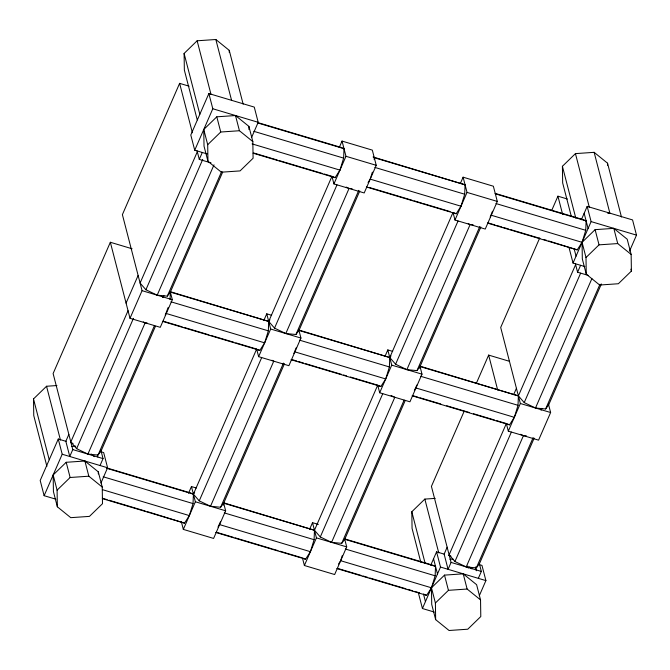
<?xml version="1.0" encoding="UTF-8"?>
<svg xmlns="http://www.w3.org/2000/svg" width="670" height="670" viewBox="0 0 670 670"><rect width="100%" height="100%" fill="white"/><g stroke="black" fill="none" stroke-linecap="round" stroke-linejoin="round"><path stroke-width="1" d="M170.054 299.624L170.347 292.087L222.674 172.056M102.51 498.664L184.518 523.128L189.35 515.582L193.035 503.58L193.412 494.159L256.66 349.062L235.798 342.839M223.596 505.071L223.671 503.187L284.482 363.701M162.45 321.349L259.818 350.393L264.65 342.847L268.335 330.846L268.712 321.424L331.96 176.327L324.154 173.999M215.757 532.441L305.57 559.232L310.411 551.686L314.096 539.693L314.465 530.263L377.721 385.166L380.878 386.498L385.711 378.952L389.396 366.951L389.764 357.529L453.02 212.432L454.989 220.036L485.248 229.065L497.299 201.427L493.363 186.218L463.104 177.19L460.29 183.639M253.109 153.195L335.117 177.651L339.95 170.113L343.635 158.112L344.012 148.69L340.854 147.358L257.875 122.61M374.203 159.602L374.279 157.718L465.064 184.794L464.695 194.216L461.01 206.218L456.178 213.764L366.356 186.972M419.956 368.441L420.031 366.557L480.834 227.071M336.817 568.554L426.631 595.337L431.463 587.791L435.148 575.798L435.525 566.376L432.368 565.044L344.506 538.839M412.134 395.819L509.502 424.855L514.334 417.318L518.019 405.317L518.387 395.895L575.622 264.616M487.417 223.077L577.23 249.868L582.071 242.322L585.747 230.321L586.124 220.899L582.967 219.567L495.105 193.362M165.222 315.185L168.136 307.513M218.001 527.122L220.539 521.612M293.845 353.551L296.148 347.872M368.065 182.491L370.217 179.133L372.369 172.14M338.526 564.065L340.67 560.715L342.211 555.715M414.361 390.493L416.899 384.982M490.197 216.921L492.5 211.243M132.099 248.763L110.341 242.272L53.114 373.55L72.779 449.578L69.764 456.488L65.836 441.287L68.843 434.378M189.074 86.179L179.619 83.356L122.392 214.634L142.057 290.663L130.005 318.3L160.272 327.328L172.316 299.691L170.347 292.087L268.712 321.424L274.533 328.124L285.805 333.543L295.931 334.506L298.971 330.452L359.782 190.967M66.163 441.379L58.265 439.026L40.192 480.482L44.128 495.691L55.97 499.225M251.568 137.501L258.193 122.3L254.265 107.091L208.864 93.557L190.791 135.013L194.727 150.214L207.172 153.933M126.069 303.091L138.12 275.454M44.128 495.691L62.201 454.235L58.265 439.026M194.727 150.214L212.8 108.758L208.864 93.557M128.037 310.696L70.811 441.974L76.631 448.674L87.912 454.093L98.029 455.056L101.078 451.002L155.44 326.29M197.315 151.78L140.089 283.058L145.909 289.758L157.182 295.177L167.307 296.14L170.347 292.087M211 162.877L199.283 159.385L202.29 152.475M76.631 448.674L133.456 318.334M145.909 289.758L202.725 159.418M87.912 454.093L145.139 322.814L147.166 323.007M157.182 295.177L214.006 164.837M162.76 297.38L163.564 295.537M98.029 455.056L154.443 325.654M167.307 296.14L221.678 171.428M100.031 465.516L103.038 458.607L100.827 450.056M100.969 482.978L107.594 467.777L103.666 452.568L100.701 451.681M188.538 493.229L191.444 486.554L196.327 488.011M263.93 320.268L266.744 313.82L271.626 315.277M339.229 147.534L342.043 141.085L372.311 150.114L376.239 165.314L364.195 192.952L333.928 183.932L331.96 176.327M405.124 400.744L344.732 539.291L341.692 543.345L331.566 542.382L320.293 536.963L314.465 530.263L223.671 503.187L225.639 510.791L213.596 538.429L183.329 529.4L195.372 501.763L191.444 486.554M601.384 283.954L548.655 404.923L545.615 408.976L535.489 408.013L524.216 402.595L518.387 395.895L420.031 366.557L416.991 370.611L406.866 369.647L395.593 364.229L389.764 357.529L298.971 330.452L300.939 338.057L288.896 365.694L258.628 356.666L270.68 329.029L266.744 313.82M333.928 183.932L345.98 156.294L342.043 141.085M223.671 503.187L220.631 507.24L210.506 506.277L199.233 500.858L261.668 357.629M274.533 328.124L336.968 184.895M210.506 506.277L273.762 361.18L271.878 360.276M285.805 333.543L349.062 188.438L352.102 188.731M220.631 507.24L283.477 363.081M295.931 334.506L358.777 190.339M309.59 529.333L312.505 522.667L318.359 524.409M384.99 356.373L387.804 349.924L392.679 351.382M435.525 566.376L344.732 539.291L346.7 546.896L334.648 574.533L304.389 565.505L316.433 537.868L312.505 522.667M420.031 366.557L422 374.161L409.948 401.799L379.689 392.771L391.732 365.133L387.804 349.924M454.989 220.036L467.032 192.399L463.104 177.19M320.293 536.963L382.729 393.734M395.593 364.229L458.029 221M331.566 542.382L394.814 397.285L391.062 395.476M406.866 369.647L470.122 224.55L473.154 224.835M341.692 543.345L404.127 400.124M416.991 370.611L479.837 226.452M464.176 411.229L431.421 486.387L451.078 562.415L448.071 569.324L444.135 554.115L447.15 547.206M476.203 383.642L488.648 355.1L509.451 361.306M539.677 238.043L500.691 327.463L520.356 403.499L508.312 431.137L538.571 440.156L550.623 412.519L548.412 403.968M551.703 210.455L557.926 196.184L567.381 199.007M430.743 565.22L436.572 551.862L444.461 554.216M581.351 219.743L587.171 206.385L632.564 219.928L636.5 235.137L629.515 251.149M513.614 394.739L516.428 388.29M434.277 612.053L422.427 608.519L440.5 567.063L436.572 551.862M584.877 266.585L573.034 263.05L591.107 221.594L587.171 206.385M496.411 420.567L506.344 423.532L449.118 554.81L454.938 561.51L466.211 566.929L476.337 567.892L479.377 563.839L534.158 438.18M588.327 275.42L577.582 272.213L580.597 265.303M454.938 561.51L511.344 432.108M524.216 402.595L580.622 273.184M466.211 566.929L523.438 435.651L526.478 435.935M535.489 408.013L591.903 278.603M541.067 410.216L541.871 408.373M476.337 567.892L533.161 437.552M545.615 408.976L599.977 284.256M478.33 578.352L481.345 571.443L479.377 563.839M479.326 595.68L485.901 580.605L481.965 565.396L479.008 564.517M162.902 297.463L163.974 295.788M269.926 319.799L268.712 321.424L170.18 291.651M194.627 492.542L193.412 494.159L106.522 468.246M390.987 355.912L389.764 357.529L298.745 329.992M197.24 119.897L184.359 70.099L184.099 53.458L197.139 40.786L215.832 39.505L229.241 50.359L243.151 104.168M216.804 116.814L203.764 129.486L207.7 144.695L207.951 161.336L221.36 172.19L240.053 170.909L253.093 158.237L252.833 141.596L248.905 126.387L235.497 115.533L216.804 116.814L220.732 132.023L207.7 144.695M46.9 466.37L33.76 415.576L33.5 398.935L46.54 386.255L56.925 385.543M53.164 474.963L66.204 462.292L84.897 461.002L98.297 471.864L102.234 487.065L102.493 503.706L89.453 516.386L70.76 517.667L57.352 506.805L53.424 491.604L53.164 474.963L57.092 490.172L57.352 506.805M57.092 490.172L70.132 477.492L88.834 476.211L102.234 487.065M571.133 215.681L562.666 182.935L562.406 166.294L575.446 153.614L594.139 152.333L607.539 163.195L621.458 216.996M595.102 229.651L582.071 242.322L582.322 258.963L586.258 274.164L599.658 285.026L618.36 283.745L631.4 271.065L631.14 254.424L627.204 239.224L613.804 228.361L595.102 229.651L599.039 244.852L585.999 257.531L586.258 274.164M420.793 562.155L412.067 528.404L411.807 511.763L424.839 499.091L435.232 498.38M444.503 575.12L431.463 587.791L431.723 604.432L435.659 619.641L449.059 630.495L467.76 629.214L480.792 616.542L480.541 599.901L476.605 584.692L463.205 573.838L444.503 575.12L448.439 590.329L435.399 603L435.659 619.641M220.732 132.023L239.433 130.734L252.833 141.596M607.791 213.303L609.868 213.161L594.139 152.333M599.039 244.852L617.732 243.57L631.14 254.424M71.615 446.438L75.769 446.153M449.922 559.274L453.037 559.056M448.439 590.329L467.132 589.039L480.541 599.901M212.8 108.758L258.193 122.3M591.107 221.594L636.5 235.137M373.073 156.964L465.064 184.794M258.101 123.062L344.012 148.69M495.331 193.823L586.124 220.899M345.98 156.294L376.239 165.314M467.032 192.399L497.299 201.427M253.821 131.32L343.635 158.112M374.873 167.425L464.695 194.216M495.934 203.538L585.747 230.321M252.088 143.899L339.95 170.113M370.217 179.133L461.01 206.218M491.278 215.246L582.071 242.322L585.999 257.531M253.863 153.028L271.434 158.271M272.414 158.564L277.288 160.021M279.248 160.599L300.721 167.006M301.701 167.299L322.203 173.413M369.061 187.391L392.494 194.375M393.466 194.668L412.017 200.204M413.968 200.782L421.782 203.111M422.753 203.404L450.089 211.561M488.162 222.917L494.996 224.953M496.956 225.539L501.83 226.988M503.79 227.574L508.664 229.031M510.624 229.609L513.547 230.488M514.527 230.773L539.911 238.344M543.814 239.508L546.745 240.388M548.697 240.966L577.23 249.868M419.856 366.113L518.387 395.895M142.057 290.663L172.316 299.691M270.68 329.029L300.939 338.057M391.732 365.133L422 374.161M520.356 403.499L550.623 412.519M170.967 301.81L268.335 330.846M299.574 340.167L389.396 366.951M420.651 376.28L518.019 405.317M166.294 313.51L264.65 342.847M294.917 351.876L385.711 378.952M415.978 387.98L514.334 417.318M163.271 321.206L182.148 326.834M184.133 327.429L208.973 334.841M210.958 335.427L233.813 342.244M291.81 359.547L296.693 360.996M298.644 361.582L303.527 363.04M305.478 363.617L317.195 367.118M318.166 367.403L341.599 374.396M343.551 374.974L346.482 375.853M350.385 377.017L377.721 385.166L379.689 392.771M412.954 395.677L417.921 397.159M419.906 397.754L440.768 403.977M446.731 405.752L469.586 412.569M473.556 413.75L494.418 419.973M291.056 359.706L380.878 386.498M71.095 442.853L73.072 443.44M448.414 555.396L450.969 556.159M72.779 449.578L103.038 458.607M451.078 562.415L481.345 571.443M62.201 454.235L107.594 467.777M440.5 567.063L485.901 580.605M107.275 468.079L190.255 492.835L193.412 494.159L199.233 500.858M223.445 502.734L314.465 530.263M195.372 501.763L225.639 510.791M316.433 537.868L346.7 546.896M103.222 476.797L193.035 503.58M224.274 512.902L314.096 539.693M345.335 549.006L435.148 575.798M102.468 489.669L189.35 515.582M219.618 524.61L310.411 551.686M340.67 560.715L431.463 587.791L435.399 603M102.284 498.212L107.166 499.669M109.118 500.247L145.239 511.026M147.191 511.604L150.122 512.483M151.093 512.768L184.518 523.128M216.51 532.281L233.101 537.231M235.053 537.809L272.154 548.881M273.134 549.166L278.017 550.623M279.968 551.209L301.441 557.616M337.563 568.386L360.996 575.371M362.947 575.957L367.83 577.414M369.781 577.992L393.215 584.985M394.186 585.279L405.903 588.771M407.854 589.349L412.737 590.806M414.688 591.392L419.571 592.85M453.808 212.767L456.178 213.764M332.747 176.654L335.117 177.651M507.131 423.867L509.502 424.855M257.447 349.397L259.818 350.393M426.631 595.337L423.474 594.014L425.442 601.61M305.57 559.232L302.421 557.901L304.389 565.505M468.238 223.646L470.122 224.55M346.239 187.089L349.062 188.438M520.624 434.294L523.438 435.651M143.254 321.91L145.139 322.814M469.519 566.937L471.881 568.847M91.212 454.101L94.37 456.655M630.906 269.164L631.4 271.065M613.804 228.361L617.732 243.57M575.446 153.614L589.357 207.424M584.156 213.294L588.093 228.503M562.406 166.294L575.798 218.093M574.081 248.536L576.041 256.141M557.926 196.184L562.591 214.241M575.371 263.662L577.582 272.213M569.098 247.841L573.034 263.05M488.648 355.1L497.684 390.041M506.344 423.532L508.312 431.137M475.382 566.946L476.37 570.748M467.744 566.075L468.263 568.085M463.205 573.838L467.132 589.039M424.839 499.091L438.758 552.892M433.557 558.772L437.493 573.972M411.807 511.763L425.199 563.562M418.499 593.319L422.427 608.519M215.832 39.505L231.569 100.324M235.497 115.533L239.433 130.734M197.139 40.786L211.05 94.587M184.099 53.458L199.827 114.285M256.66 349.062L258.628 356.666M207.951 161.336L204.023 146.127L203.78 130.533M179.619 83.356L192.399 132.777M197.072 150.834L199.283 159.385M110.341 242.272L130.005 318.3M181.361 521.796L183.329 529.4M97.326 455.064L97.82 456.965M84.897 461.002L88.834 476.211M46.54 386.255L60.451 440.064M66.204 462.292L70.132 477.492M33.5 398.935L49.228 459.754M607.539 163.195L607.573 165.272M248.905 126.387L248.947 129.511M229.241 50.359L229.274 52.436M98.297 471.864L98.331 473.941"/></g></svg>
